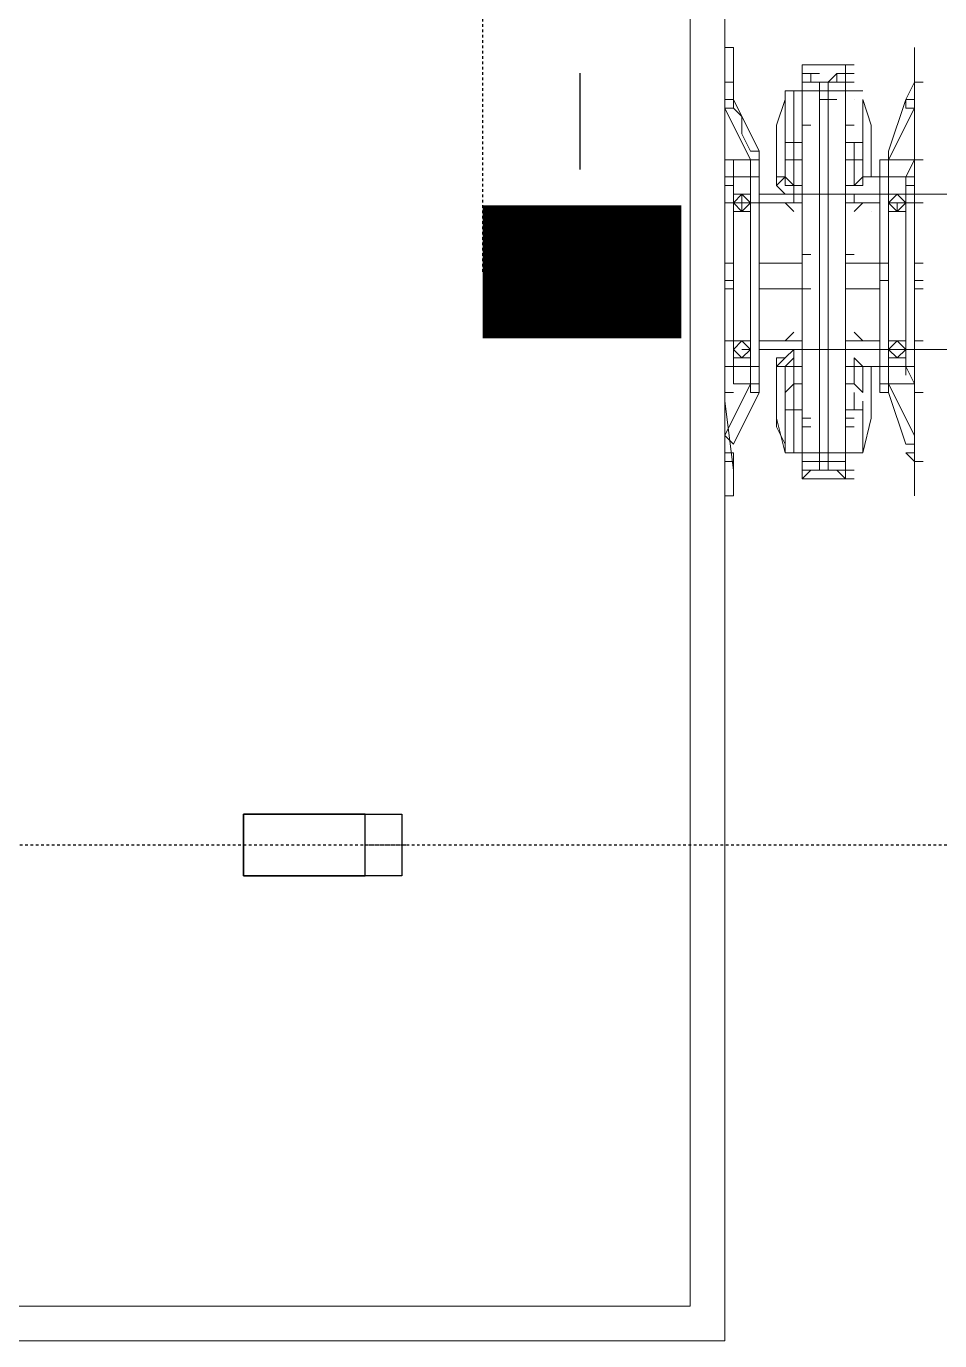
# Model space of a CAD drawing. Header units: feet. Extents: x -12372 to 90117, y -14865 to 4121.
# Drawn here: x 4996.86 to 5031.17, y 3657.78 to 3707.16 of the extents above; entities that cross this region are included whole.
import ezdxf

# ---------------------------------------------------------------- set-up
doc = ezdxf.new("R2010")
doc.units = ezdxf.units.FT
doc.header["$MEASUREMENT"] = 0
doc.linetypes.add('HIDDEN', pattern=[0.375, 0.25, -0.125])
for name, color, linetype in [('E-HARN-COMP', 8, 'Continuous'), ('E-TRNK-CABL-NEG', 6, 'HIDDEN'), ('E-TRUNK-CABLE-POS', 6, 'HIDDEN'), ('Polarity-Text', 7, 'Continuous')]:
    doc.layers.add(name, color=color, linetype=linetype)

# ---------------------------------------------------------------- blocks, each defined once
blk = doc.blocks.new('A$C47dfd34d')
at = {"lineweight": 5}
for points in [[(3.86651, 0), (3.86651, 0.41332), (4.0715, 0.41332), (4.0715, 0)], [(3.87484, 0.00667), (3.87484, 0.40665), (4.06483, 0.40665), (4.06483, 0.00667)], [(4.0765, 0.22499), (4.07817, 0.22499), (4.07817, 0.22832), (4.0765, 0.22832), (4.0765, 0.22666), (4.0765, 0.22832), (4.0715, 0.23832), (4.07317, 0.23832), (4.07317, 0.23999), (4.07317, 0.23832), (4.07483, 0.23666), (4.07483, 0.23332), (4.0765, 0.22999), (4.07817, 0.22999), (4.07817, 0.22832), (4.0765, 0.22832), (4.07317, 0.22832), (4.07317, 0.22499), (4.0765, 0.22499), (4.0765, 0.22666), (4.0765, 0.22832), (4.07817, 0.22832), (4.07817, 0.22999), (4.07317, 0.23999), (4.0715, 0.23999), (4.07317, 0.23999), (4.07317, 0.24332), (4.07317, 0.23999), (4.07317, 0.23832), (4.0715, 0.23832), (4.0765, 0.22832), (4.0765, 0.22666), (4.0765, 0.22499), (4.07317, 0.22499), (4.07317, 0.22332), (4.0715, 0.22332), (4.0715, 0.22499), (4.0715, 0.22332), (4.0715, 0.18833), (4.07317, 0.18833), (4.0715, 0.18833), (4.0715, 0.22332), (4.07317, 0.22332), (4.07317, 0.22499), (4.0765, 0.22499), (4.0765, 0.22666), (4.0765, 0.22832), (4.07817, 0.22832), (4.07817, 0.22999), (4.07817, 0.22499)], [(4.08983, 0.24166), (4.08983, 0.22166), (4.0865, 0.22166), (4.0865, 0.24166)], [(4.08983, 0.24166), (4.08983, 0.22166), (4.0865, 0.22166), (4.0865, 0.24166)], [(4.0915, 0.22166), (4.0915, 0.24166), (4.09483, 0.24166), (4.09483, 0.22166)], [(4.07317, 0.22832), (4.07317, 0.22499), (4.0715, 0.22499), (4.0715, 0.22666), (4.0715, 0.22499), (4.07317, 0.22499), (4.07317, 0.22832), (4.0765, 0.22832), (4.0715, 0.23832), (4.07317, 0.23832), (4.07317, 0.23999), (4.07817, 0.22999), (4.07817, 0.22832), (4.0765, 0.22832), (4.07317, 0.22832), (4.0715, 0.22832), (4.0715, 0.22999), (4.0715, 0.22832), (4.07317, 0.22832), (4.0715, 0.22832), (4.0715, 0.22999), (4.0715, 0.22832)], [(4.0815, 0.23499), (4.0815, 0.22499)], [(4.08817, 0.23499), (4.0865, 0.23499)], [(4.0965, 0.23499), (4.09483, 0.23499)], [(4.09817, 0.22499), (4.09983, 0.22499), (4.09983, 0.23499), (4.09983, 0.22499), (4.09817, 0.22499), (4.09817, 0.22666)], [(4.0965, 0.22832), (4.0965, 0.22332), (4.09483, 0.22332), (4.0965, 0.22332), (4.0965, 0.22832), (4.0965, 0.23166), (4.0965, 0.22832), (4.09817, 0.22832), (4.09817, 0.22999), (4.09817, 0.23166), (4.09817, 0.22999), (4.09817, 0.22832), (4.0965, 0.22832), (4.09483, 0.22832)], [(4.0765, 0.22499), (4.07817, 0.22499), (4.07817, 0.22832), (4.07817, 0.22999), (4.07817, 0.22832), (4.0765, 0.22832), (4.0765, 0.22666), (4.0765, 0.22832), (4.07817, 0.22832), (4.07817, 0.22499)], [(4.10317, 0.22999), (4.10317, 0.22832), (4.1015, 0.22832), (4.10317, 0.22832), (4.10317, 0.22666), (4.10317, 0.22832), (4.1015, 0.22832), (4.10317, 0.22832)], [(4.10983, 0.22832), (4.10817, 0.22832), (4.10817, 0.22999), (4.10817, 0.22832)], [(4.1065, 0.22166), (4.1065, 0.22332), (4.1065, 0.22499), (4.10817, 0.22499), (4.10817, 0.22666), (4.10817, 0.22499), (4.1065, 0.22499), (4.1065, 0.22332), (4.1065, 0.22166), (4.10483, 0.22166), (4.10317, 0.22166), (4.10317, 0.21999), (4.10317, 0.21832), (4.10317, 0.19333), (4.10483, 0.19333), (4.1065, 0.19333), (4.1065, 0.21832), (4.10483, 0.21832), (4.10317, 0.21832), (4.10317, 0.19333), (4.10317, 0.19166), (4.10317, 0.19333), (4.10317, 0.19166), (4.10317, 0.18999), (4.10483, 0.18999), (4.1065, 0.19166), (4.1065, 0.18999), (4.10483, 0.18999), (4.10317, 0.18999), (4.10317, 0.19166), (4.10317, 0.19333), (4.10483, 0.19333), (4.10317, 0.19333), (4.10483, 0.19333), (4.1065, 0.19333), (4.1065, 0.19166), (4.10483, 0.19166), (4.1065, 0.19166), (4.10483, 0.19166), (4.1065, 0.19166), (4.10483, 0.19166), (4.1065, 0.19166), (4.10483, 0.19166), (4.1065, 0.19166), (4.10483, 0.19166), (4.1065, 0.19166), (4.10483, 0.19166), (4.1065, 0.19166), (4.10483, 0.19166), (4.1065, 0.19166), (4.10483, 0.19166), (4.1065, 0.19166), (4.10483, 0.19166), (4.1065, 0.19166), (4.10483, 0.18999), (4.1065, 0.18999), (4.1065, 0.19166), (4.1065, 0.19333), (4.1065, 0.19166), (4.1065, 0.19333), (4.10483, 0.19333), (4.1065, 0.19333), (4.1065, 0.21832), (4.1065, 0.21999)], [(4.0765, 0.22499), (4.07817, 0.22499), (4.07817, 0.18833), (4.0765, 0.18833), (4.0765, 0.18999), (4.07483, 0.18999), (4.07317, 0.18999), (4.07317, 0.19166), (4.07317, 0.18999), (4.07483, 0.18999), (4.07317, 0.19166), (4.07317, 0.19333), (4.0715, 0.19333), (4.07317, 0.19333), (4.07317, 0.21832), (4.07317, 0.21999), (4.0715, 0.21999), (4.07317, 0.21999), (4.07317, 0.21832), (4.07483, 0.21832), (4.07317, 0.21832), (4.07483, 0.21832), (4.0765, 0.21832), (4.07483, 0.21832), (4.0765, 0.21832), (4.0765, 0.21999), (4.0765, 0.22166)], [(4.08483, 0.22332), (4.08317, 0.22332), (4.08317, 0.22499)], [(4.09817, 0.22499), (4.0965, 0.22332), (4.0965, 0.22499), (4.0965, 0.22332), (4.09817, 0.22499), (4.0965, 0.22332)], [(4.10317, 0.22166), (4.10317, 0.22499)], [(4.07483, 0.22166), (4.07317, 0.21999), (4.07483, 0.21832), (4.0765, 0.21999)], [(4.07317, 0.21999), (4.07483, 0.22166), (4.0765, 0.22166), (4.0765, 0.21999), (4.07483, 0.21832), (4.07483, 0.21999), (4.07483, 0.21832), (4.0765, 0.21999), (4.0765, 0.22166), (4.07483, 0.22166), (4.07483, 0.21999)], [(4.07483, 0.22166), (4.07317, 0.21999), (4.07483, 0.21832), (4.0765, 0.21999)], [(4.07483, 0.22166), (4.07317, 0.21999), (4.07483, 0.21832), (4.0765, 0.21999)], [(4.07483, 0.22166), (4.07317, 0.21999), (4.07483, 0.21832), (4.0765, 0.21999)], [(4.0865, 0.22166), (4.08483, 0.22166)], [(4.08483, 0.22166), (4.0865, 0.22166)], [(4.08983, 0.19166), (4.08983, 0.22166), (4.0915, 0.22166), (4.0915, 0.19166)], [(4.09817, 0.22166), (4.0965, 0.22166)], [(4.10483, 0.22166), (4.10317, 0.21999), (4.10483, 0.21832), (4.1065, 0.21999)], [(4.10483, 0.22166), (4.10317, 0.21999), (4.10483, 0.21832), (4.1065, 0.21999)], [(4.1065, 0.21999), (4.10483, 0.21999)], [(4.1065, 0.21999), (4.10483, 0.21999)], [(4.10983, 0.21999), (4.10817, 0.21999)], [(4.09483, 0.21166), (4.09483, 0.20999)], [(4.0865, 0.20999), (4.08817, 0.20999), (4.0865, 0.20999), (4.08817, 0.20999), (4.0865, 0.20999), (4.0865, 0.20832), (4.07817, 0.20832), (4.07817, 0.20499), (4.07817, 0.20832), (4.0865, 0.20832)], [(4.08817, 0.20999), (4.0865, 0.20999)], [(4.08817, 0.20999), (4.0865, 0.20999)], [(4.09483, 0.20999), (4.09483, 0.20832), (4.09483, 0.20999), (4.0965, 0.20999)], [(4.0965, 0.20999), (4.09483, 0.20999)], [(4.07317, 0.20832), (4.0715, 0.20832)], [(4.07317, 0.20832), (4.0715, 0.20832)], [(4.10983, 0.20832), (4.10817, 0.20832)], [(4.10983, 0.20832), (4.10817, 0.20832)], [(4.07317, 0.20499), (4.0715, 0.20499)], [(4.07317, 0.20499), (4.0715, 0.20499)], [(4.07317, 0.20333), (4.0715, 0.20333)], [(4.07317, 0.20333), (4.0715, 0.20333)], [(4.0865, 0.19999), (4.0865, 0.20333)], [(4.10983, 0.20499), (4.10817, 0.20499)], [(4.10983, 0.20333), (4.10817, 0.20333)], [(4.08817, 0.17666), (4.0865, 0.17666), (4.0865, 0.20166), (4.0865, 0.17666), (4.08817, 0.17666), (4.0865, 0.17666)], [(4.0765, 0.18999), (4.0765, 0.18833), (4.07817, 0.18833), (4.07817, 0.18499), (4.07817, 0.18333), (4.07817, 0.18499), (4.0765, 0.18499), (4.07483, 0.18166), (4.0715, 0.17499), (4.07317, 0.17333), (4.07817, 0.18333), (4.0765, 0.18333), (4.0765, 0.18499), (4.0765, 0.18833), (4.07317, 0.18833), (4.07317, 0.18666), (4.07317, 0.18833), (4.07317, 0.18999), (4.07317, 0.19166), (4.07317, 0.19333), (4.07483, 0.19333), (4.0765, 0.19333), (4.0765, 0.19166)], [(4.07483, 0.19333), (4.07317, 0.19166), (4.07483, 0.18999), (4.0765, 0.19166)], [(4.07483, 0.19333), (4.07317, 0.19166), (4.07483, 0.18999), (4.0765, 0.19166)], [(4.07483, 0.19333), (4.07317, 0.19166), (4.07483, 0.18999), (4.0765, 0.19166)], [(4.07483, 0.19333), (4.07317, 0.19166), (4.07483, 0.18999), (4.0765, 0.19166)], [(4.0765, 0.18999), (4.0765, 0.19333), (4.07483, 0.19333), (4.0765, 0.19333), (4.0765, 0.19166), (4.0765, 0.18999), (4.07483, 0.18999)], [(4.07817, 0.19333), (4.0865, 0.19333)], [(4.0865, 0.19333), (4.07817, 0.19333)], [(4.08483, 0.19499), (4.08317, 0.19333)], [(4.1015, 0.19333), (4.09483, 0.19333)], [(4.10483, 0.19333), (4.10317, 0.19166), (4.10483, 0.18999), (4.1065, 0.19166)], [(4.10483, 0.19333), (4.10317, 0.19166), (4.10483, 0.18999), (4.1065, 0.19166)], [(4.10983, 0.19333), (4.10817, 0.19333)], [(4.0865, 0.19166), (4.08483, 0.19166)], [(4.08317, 0.18666), (4.08317, 0.18833), (4.08483, 0.18833), (4.08483, 0.18499), (4.0865, 0.18499), (4.08483, 0.18499), (4.08317, 0.18333)], [(4.08483, 0.18833), (4.0865, 0.18833), (4.08483, 0.18833), (4.08317, 0.18833), (4.08317, 0.18666), (4.08317, 0.18833)], [(4.0965, 0.18999), (4.09817, 0.18833), (4.0965, 0.18999), (4.09817, 0.18833), (4.0965, 0.18999), (4.09817, 0.18833), (4.0965, 0.18999), (4.0965, 0.18833), (4.09483, 0.18833), (4.0965, 0.18833)], [(4.0965, 0.18499), (4.09483, 0.18499), (4.0965, 0.18499), (4.09817, 0.18333), (4.09817, 0.18833), (4.0965, 0.18833)], [(4.09817, 0.18333), (4.09817, 0.18833), (4.0965, 0.18833), (4.0965, 0.18499)], [(4.09817, 0.17166), (4.09983, 0.17833), (4.09983, 0.18833), (4.09817, 0.18833), (4.09817, 0.18666), (4.09817, 0.18833), (4.09983, 0.18833), (4.09983, 0.17833)], [(4.10483, 0.18999), (4.10317, 0.18999)], [(4.10817, 0.18666), (4.10817, 0.18833), (4.1065, 0.18833), (4.10817, 0.18499), (4.10317, 0.18499), (4.10817, 0.17499), (4.10817, 0.17333), (4.1065, 0.17333), (4.10317, 0.18333), (4.10317, 0.18499), (4.10317, 0.18833), (4.10817, 0.18833), (4.10817, 0.18666), (4.10817, 0.18833)], [(4.0715, 0.18499), (4.0715, 0.18333), (4.07317, 0.18333), (4.0715, 0.18333)], [(4.0715, 0.17499), (4.07317, 0.17333), (4.07817, 0.18333), (4.0765, 0.18333), (4.0765, 0.18499), (4.07817, 0.18499), (4.07817, 0.18333), (4.07317, 0.17333)], [(4.0715, 0.18333), (4.07317, 0.18333), (4.0715, 0.18333), (4.0715, 0.18499)], [(4.0765, 0.18499), (4.0715, 0.17499)], [(4.08483, 0.17999), (4.0865, 0.17999), (4.08483, 0.17999), (4.08483, 0.18333)], [(4.0965, 0.17999), (4.0965, 0.18333), (4.0965, 0.17999), (4.09483, 0.17999)], [(4.10817, 0.18333), (4.10817, 0.18499), (4.10817, 0.18333), (4.10983, 0.18333)], [(4.09817, 0.17999), (4.09817, 0.18166), (4.09817, 0.17999), (4.09483, 0.17999), (4.09483, 0.17166), (4.09817, 0.17166)], [(4.08317, 0.17166), (4.0815, 0.17833)], [(4.08317, 0.17166), (4.08317, 0.17999), (4.08483, 0.17999), (4.08483, 0.17166)], [(4.08317, 0.17166), (4.08317, 0.17999), (4.08483, 0.17999), (4.08483, 0.17166)], [(4.09817, 0.17166), (4.09483, 0.17166), (4.09483, 0.17999), (4.09817, 0.17999)], [(4.0715, 0.17333), (4.0715, 0.17166), (4.07317, 0.17166), (4.0715, 0.17166)], [(4.10817, 0.17333), (4.10817, 0.17166), (4.1065, 0.17166), (4.10817, 0.16999), (4.10817, 0.16333), (4.10817, 0.16999), (4.1065, 0.17166), (4.10817, 0.17166)], [(4.07317, 0.17166), (4.07317, 0.16999), (4.07317, 0.17166), (4.07317, 0.16999), (4.07317, 0.16333), (4.0715, 0.16333), (4.07317, 0.16333), (4.07317, 0.16999), (4.07317, 0.16333), (4.0715, 0.16333), (4.07317, 0.16333), (4.07317, 0.16999), (4.0715, 0.16999), (4.07317, 0.16999)], [(4.08983, 0.16999), (4.08817, 0.16999)], [(4.0915, 0.16999), (4.08983, 0.16999)], [(4.09483, 0.16833), (4.09317, 0.16833), (4.09483, 0.16833), (4.09483, 0.16999)], [(4.10983, 0.16999), (4.10817, 0.16999)], [(4.08817, 0.16666), (4.0865, 0.16666), (4.09317, 0.16666), (4.09483, 0.16666), (4.09317, 0.16666), (4.0865, 0.16666)]]:
    blk.add_lwpolyline(points, close=True, dxfattribs=at)
for points in [[(4.0765, 0.21999), (4.0765, 0.21832), (4.0765, 0.21999), (4.07483, 0.21832), (4.07483, 0.21999), (4.07483, 0.21832), (4.0765, 0.21999), (4.0765, 0.22166), (4.07483, 0.22166), (4.0765, 0.22166), (4.0765, 0.21999), (4.07483, 0.21999), (4.0765, 0.21999), (4.07483, 0.21999), (4.0765, 0.21999), (4.07483, 0.21999), (4.0765, 0.21999), (4.07483, 0.21999), (4.0765, 0.21999), (4.07483, 0.21999), (4.0765, 0.21999), (4.07483, 0.21999), (4.0765, 0.21999), (4.07483, 0.21999), (4.0765, 0.21999), (4.07483, 0.21999), (4.0765, 0.21999), (4.07483, 0.21999), (4.0765, 0.21999), (4.07483, 0.21999), (4.0765, 0.21999), (4.0765, 0.22166), (4.07483, 0.22166), (4.07317, 0.22166), (4.07317, 0.21999), (4.07317, 0.22166), (4.07483, 0.22166), (4.0765, 0.22166), (4.0765, 0.21999), (4.07483, 0.21999), (4.07317, 0.21999), (4.07317, 0.22166), (4.07483, 0.22166), (4.07317, 0.22166), (4.07317, 0.21999), (4.07483, 0.21999), (4.07483, 0.21832), (4.0765, 0.21999), (4.0765, 0.22166), (4.0765, 0.22499), (4.07817, 0.22499), (4.07817, 0.18833), (4.0765, 0.18833), (4.07817, 0.18833), (4.07817, 0.18333), (4.0765, 0.18333), (4.0765, 0.18499), (4.07317, 0.18499), (4.07317, 0.18666), (4.07317, 0.18833), (4.0715, 0.18833), (4.0715, 0.18666), (4.0715, 0.18833), (4.07317, 0.18833), (4.0715, 0.18833), (4.0715, 0.22332), (4.0715, 0.22499), (4.0715, 0.22332), (4.07317, 0.22332), (4.07317, 0.22166), (4.07317, 0.22332), (4.07317, 0.22499), (4.0715, 0.22499), (4.0715, 0.22666), (4.0715, 0.22499), (4.07317, 0.22499), (4.07317, 0.22832), (4.0765, 0.22832), (4.07817, 0.22832), (4.07817, 0.22999), (4.07317, 0.23999), (4.07317, 0.24332), (4.07317, 0.24999), (4.0715, 0.24999), (4.07317, 0.24999), (4.07317, 0.24332), (4.07317, 0.24999), (4.0715, 0.24999), (4.07317, 0.24999), (4.07317, 0.24332), (4.07317, 0.23999), (4.0715, 0.23999), (4.07317, 0.23999), (4.07317, 0.23832), (4.0715, 0.23832), (4.0765, 0.22832), (4.0765, 0.22666), (4.0765, 0.22499), (4.07317, 0.22499), (4.07317, 0.22332), (4.07317, 0.22166), (4.07317, 0.22332), (4.0715, 0.22332)], [(4.10817, 0.24999), (4.10817, 0.24332), (4.10983, 0.24332), (4.10817, 0.24332), (4.1065, 0.23999), (4.10317, 0.22999), (4.10317, 0.22832), (4.10317, 0.22666), (4.10317, 0.22499), (4.1065, 0.22499), (4.10817, 0.22832), (4.10317, 0.22832), (4.10317, 0.22999), (4.1065, 0.23999), (4.1065, 0.23832), (4.10817, 0.23832), (4.10317, 0.22832), (4.10317, 0.22499), (4.1065, 0.22499), (4.10817, 0.22832), (4.10317, 0.22832), (4.10817, 0.23832), (4.1065, 0.23832), (4.1065, 0.23999), (4.10817, 0.23999), (4.1065, 0.23999), (4.10817, 0.24332), (4.10817, 0.24999), (4.10817, 0.16333)], [(4.07817, 0.21999), (4.0865, 0.21999), (4.07817, 0.21999), (4.0865, 0.21999), (4.08483, 0.21999), (4.08483, 0.22166), (4.0865, 0.22166), (4.0865, 0.19166), (4.08983, 0.19166), (4.08983, 0.22166), (4.08983, 0.23999), (4.08983, 0.24332), (4.08817, 0.24332), (4.08817, 0.24499), (4.0865, 0.24499), (4.0865, 0.24666), (4.08817, 0.24666), (4.09483, 0.24666), (4.09483, 0.24499), (4.09483, 0.24666), (4.09483, 0.24499), (4.09317, 0.24499), (4.09317, 0.24332), (4.0915, 0.24332), (4.09317, 0.24332)], [(4.08483, 0.22499), (4.08483, 0.22332), (4.0865, 0.22332), (4.08483, 0.22332), (4.08483, 0.22166), (4.08317, 0.22166), (4.0815, 0.22332), (4.0815, 0.22499), (4.0815, 0.22666), (4.0815, 0.22832), (4.0815, 0.23499), (4.08317, 0.23999), (4.08317, 0.23832), (4.08317, 0.23666), (4.08317, 0.23166), (4.08317, 0.23999), (4.0815, 0.23499), (4.0815, 0.22499), (4.0815, 0.22666), (4.0815, 0.22499), (4.0815, 0.23499), (4.08317, 0.23999), (4.08317, 0.23166), (4.08317, 0.22999), (4.08317, 0.22832), (4.08483, 0.22832), (4.08483, 0.23166), (4.0865, 0.23166), (4.08483, 0.23166), (4.08317, 0.23166), (4.08317, 0.23999), (4.08317, 0.24166), (4.08483, 0.24166), (4.08483, 0.22832), (4.0865, 0.22832), (4.08483, 0.22832), (4.08483, 0.22332), (4.08317, 0.22332), (4.08317, 0.22999), (4.08317, 0.22832), (4.08483, 0.22832), (4.08483, 0.23166), (4.08483, 0.24166), (4.0865, 0.24166), (4.0865, 0.24332), (4.08817, 0.24332), (4.0865, 0.24332), (4.0865, 0.24499), (4.0865, 0.24666), (4.08817, 0.24666), (4.0865, 0.24666), (4.08817, 0.24666), (4.0865, 0.24666), (4.0865, 0.24499), (4.0865, 0.24666), (4.0865, 0.24499), (4.0865, 0.24332), (4.0865, 0.23499), (4.0865, 0.21166), (4.0865, 0.20832), (4.0865, 0.20999), (4.0865, 0.20832), (4.0865, 0.20999), (4.0865, 0.20832), (4.0865, 0.20999), (4.08817, 0.20999), (4.0865, 0.20999), (4.08817, 0.20999), (4.0865, 0.20999), (4.0865, 0.21166), (4.0865, 0.20999), (4.08817, 0.20999), (4.0865, 0.20999), (4.0865, 0.21166), (4.0865, 0.20999), (4.0865, 0.21166), (4.0865, 0.20999), (4.0865, 0.20832), (4.0865, 0.21166), (4.0865, 0.23499), (4.0865, 0.24332), (4.0865, 0.23499)], [(4.08317, 0.24166), (4.08483, 0.24166), (4.08317, 0.24166), (4.08483, 0.24166), (4.0865, 0.24166), (4.08983, 0.24166), (4.0915, 0.24166), (4.0915, 0.24332), (4.09317, 0.24499), (4.09483, 0.24499), (4.09483, 0.24666), (4.08817, 0.24666), (4.0865, 0.24666), (4.0865, 0.24499), (4.0865, 0.23499), (4.08817, 0.23499), (4.0865, 0.23499), (4.08817, 0.23499), (4.0865, 0.23499), (4.08817, 0.23499)], [(4.08483, 0.19166), (4.0865, 0.19166), (4.08483, 0.19166), (4.0865, 0.19166), (4.08483, 0.19166), (4.0865, 0.19166), (4.0865, 0.22166), (4.08983, 0.22166), (4.08983, 0.19166), (4.0865, 0.19166), (4.08483, 0.19166), (4.0865, 0.19166), (4.08483, 0.19166), (4.0865, 0.19166), (4.0865, 0.22166), (4.08983, 0.22166), (4.08983, 0.23999), (4.0915, 0.23999), (4.09317, 0.23999), (4.0915, 0.23999), (4.08983, 0.23999), (4.0915, 0.23999), (4.09317, 0.23999), (4.0915, 0.23999), (4.08983, 0.23999), (4.08983, 0.24332), (4.08817, 0.24332), (4.08817, 0.24499), (4.0865, 0.24499), (4.0865, 0.24666), (4.08817, 0.24666), (4.09483, 0.24666), (4.09483, 0.24499), (4.0965, 0.24499), (4.09483, 0.24499), (4.09483, 0.24666), (4.0965, 0.24666)], [(4.0915, 0.24332), (4.08983, 0.24332), (4.0915, 0.24332), (4.08983, 0.24332), (4.08817, 0.24332), (4.08983, 0.24332), (4.0915, 0.24332), (4.08983, 0.24332), (4.08817, 0.24332), (4.08983, 0.24332), (4.08817, 0.24332), (4.08817, 0.24499), (4.0865, 0.24499), (4.0865, 0.24666), (4.0865, 0.24499), (4.08817, 0.24499), (4.08817, 0.24332), (4.08983, 0.24332), (4.08983, 0.24166), (4.0865, 0.24166), (4.0865, 0.22166), (4.08483, 0.22166), (4.0865, 0.22166), (4.08483, 0.22166), (4.0865, 0.22166)], [(4.08983, 0.24499), (4.08817, 0.24499), (4.0865, 0.24499), (4.08817, 0.24499), (4.08817, 0.24332), (4.08817, 0.24499), (4.0865, 0.24499), (4.0865, 0.24666), (4.09317, 0.24666)], [(4.0865, 0.24666), (4.0865, 0.24499), (4.0865, 0.24666)], [(4.0865, 0.24666), (4.0865, 0.24499), (4.08817, 0.24499), (4.08983, 0.24499), (4.08817, 0.24499), (4.0865, 0.24499), (4.08817, 0.24499), (4.08817, 0.24332), (4.08983, 0.24332), (4.0915, 0.24332), (4.08983, 0.24332), (4.08817, 0.24332), (4.08983, 0.24332), (4.08817, 0.24332), (4.08983, 0.24332), (4.0915, 0.24332), (4.0915, 0.24166), (4.0915, 0.24332), (4.09317, 0.24499), (4.09483, 0.24499), (4.09483, 0.24666), (4.09483, 0.24499), (4.09483, 0.24332), (4.09483, 0.23499), (4.09483, 0.21166), (4.09483, 0.20832), (4.1015, 0.20832), (4.10317, 0.20832), (4.1015, 0.20832), (4.1015, 0.20499)], [(4.0915, 0.24166), (4.08983, 0.24166), (4.08983, 0.24332), (4.08817, 0.24332), (4.08817, 0.24499), (4.0865, 0.24499), (4.08817, 0.24499), (4.08817, 0.24332), (4.08983, 0.24332), (4.08983, 0.24166), (4.0915, 0.24166), (4.08983, 0.24166), (4.08983, 0.22166), (4.08983, 0.19166), (4.0865, 0.19166), (4.0865, 0.22166)], [(4.0865, 0.24499), (4.0865, 0.24499)], [(4.0865, 0.24499), (4.0865, 0.24499)], [(4.10317, 0.20499), (4.1015, 0.20499), (4.1015, 0.20832), (4.09483, 0.20832), (4.09483, 0.20999), (4.0965, 0.20999), (4.09483, 0.20999), (4.0965, 0.20999), (4.09483, 0.20999), (4.09483, 0.20832), (4.09483, 0.21166), (4.09483, 0.23499), (4.09483, 0.24332), (4.09317, 0.24332), (4.09483, 0.24332), (4.09317, 0.24332), (4.09317, 0.24499), (4.09483, 0.24499), (4.09483, 0.24332), (4.09483, 0.23499), (4.09483, 0.21166), (4.09483, 0.20999), (4.09483, 0.21166), (4.09483, 0.23499), (4.0965, 0.23499), (4.09483, 0.23499), (4.09483, 0.24332), (4.09317, 0.24332), (4.09483, 0.24332), (4.09317, 0.24332), (4.0915, 0.24332), (4.09317, 0.24332), (4.0915, 0.24332), (4.09317, 0.24332), (4.0915, 0.24332), (4.08983, 0.24332), (4.0915, 0.24332), (4.08983, 0.24332), (4.0915, 0.24332), (4.09317, 0.24332), (4.0915, 0.24332), (4.09317, 0.24332), (4.0915, 0.24332), (4.09317, 0.24332), (4.0915, 0.24332), (4.09317, 0.24332), (4.0915, 0.24332), (4.09317, 0.24332), (4.0915, 0.24332), (4.08983, 0.24332), (4.0915, 0.24332), (4.08983, 0.24332), (4.0915, 0.24332), (4.08983, 0.24332), (4.08817, 0.24332), (4.08983, 0.24332), (4.08817, 0.24332), (4.08983, 0.24332), (4.08983, 0.19166), (4.0865, 0.19166), (4.0865, 0.17166), (4.08983, 0.17166), (4.0915, 0.17166), (4.0915, 0.19166), (4.08983, 0.19166), (4.08983, 0.17166), (4.08983, 0.19166), (4.08983, 0.17166), (4.0865, 0.17166), (4.0865, 0.19166), (4.0865, 0.17166), (4.08983, 0.17166), (4.08983, 0.19166), (4.0915, 0.19166), (4.08983, 0.19166)], [(4.0865, 0.24499), (4.0865, 0.24499)], [(4.0865, 0.24499), (4.0865, 0.24499)], [(4.0865, 0.24499), (4.0865, 0.24499)], [(4.0865, 0.24332), (4.0865, 0.24499)], [(4.0865, 0.24499), (4.0865, 0.24499)], [(4.09483, 0.24499), (4.09483, 0.24499)], [(4.09483, 0.24499), (4.09483, 0.24499)], [(4.09483, 0.24499), (4.09483, 0.24499)], [(4.09483, 0.24499), (4.09483, 0.24499)], [(4.0715, 0.24332), (4.07317, 0.24332), (4.0715, 0.24332)], [(4.0715, 0.24332), (4.07317, 0.24332), (4.0715, 0.24332)], [(4.08317, 0.23999), (4.0815, 0.23499), (4.0815, 0.22499), (4.08317, 0.22499), (4.08317, 0.22999), (4.08317, 0.22332), (4.08483, 0.22332), (4.08483, 0.22832), (4.08483, 0.23166), (4.0865, 0.23166), (4.08317, 0.23166), (4.08317, 0.22999), (4.08317, 0.22332), (4.08483, 0.22332), (4.08483, 0.22832), (4.0865, 0.22832), (4.08483, 0.22832), (4.08317, 0.22832), (4.08317, 0.22999), (4.08317, 0.23166), (4.08483, 0.23166), (4.08483, 0.24166), (4.0865, 0.24166), (4.0865, 0.24332), (4.08817, 0.24332), (4.0865, 0.24332), (4.0865, 0.23499), (4.0865, 0.21166), (4.0865, 0.20832), (4.07817, 0.20832), (4.07817, 0.20499), (4.07817, 0.20832), (4.0865, 0.20832), (4.0865, 0.21166), (4.0865, 0.23499), (4.0865, 0.21166), (4.0865, 0.23499), (4.0865, 0.24332), (4.0865, 0.23499), (4.0865, 0.24332), (4.0865, 0.24166), (4.08483, 0.24166), (4.08483, 0.23166), (4.08317, 0.23166), (4.08317, 0.22999), (4.08317, 0.22832), (4.08483, 0.22832), (4.08483, 0.22332), (4.0865, 0.22332), (4.08483, 0.22332), (4.08317, 0.22499), (4.08483, 0.22332), (4.08317, 0.22499), (4.0815, 0.22499), (4.08317, 0.22499), (4.08483, 0.22332), (4.08317, 0.22499), (4.08483, 0.22332), (4.08483, 0.22499), (4.08483, 0.22332), (4.08317, 0.22499), (4.08483, 0.22332), (4.08317, 0.22499), (4.0815, 0.22332), (4.08317, 0.22166), (4.0865, 0.22166), (4.08483, 0.22166), (4.08483, 0.21999), (4.0865, 0.21999), (4.07817, 0.21999), (4.08317, 0.21999), (4.08483, 0.21832), (4.08317, 0.21999), (4.07817, 0.21999), (4.0765, 0.21999), (4.07483, 0.21999), (4.0765, 0.21999), (4.07483, 0.21999), (4.0765, 0.21999), (4.07483, 0.21999), (4.0765, 0.21999), (4.07483, 0.21999), (4.0765, 0.21999), (4.07483, 0.21999), (4.07317, 0.21999), (4.0715, 0.21999), (4.07317, 0.21999), (4.07317, 0.21832), (4.07483, 0.21832), (4.0765, 0.21832), (4.0765, 0.19333), (4.07483, 0.19333), (4.07317, 0.19333), (4.07317, 0.19166), (4.07483, 0.18999), (4.07317, 0.18999), (4.07317, 0.19166), (4.07317, 0.19333), (4.07483, 0.19333), (4.0765, 0.19333), (4.0765, 0.19166), (4.0765, 0.18999), (4.07483, 0.18999), (4.0765, 0.18999), (4.0765, 0.19166), (4.0765, 0.18999), (4.0765, 0.19166), (4.0765, 0.19333), (4.0765, 0.21832), (4.0765, 0.19333), (4.0765, 0.19166), (4.0765, 0.18999), (4.07483, 0.18999), (4.0765, 0.18999), (4.07483, 0.18999), (4.07317, 0.19166), (4.07317, 0.19333), (4.07483, 0.19333), (4.07317, 0.19333), (4.07483, 0.19333), (4.0765, 0.19333), (4.07483, 0.19333), (4.07317, 0.19333), (4.07317, 0.19166), (4.07317, 0.19333), (4.07317, 0.21832), (4.07317, 0.19333), (4.0715, 0.19333), (4.07317, 0.19333), (4.07317, 0.21832), (4.07317, 0.21999), (4.07317, 0.22166), (4.07483, 0.22166), (4.07317, 0.22166), (4.07317, 0.21999), (4.07317, 0.22166), (4.07483, 0.22166), (4.0765, 0.22166), (4.0765, 0.21999), (4.0765, 0.21832), (4.0765, 0.19333), (4.0765, 0.19166), (4.07483, 0.19166), (4.0765, 0.19166), (4.07483, 0.19166), (4.0765, 0.19166), (4.07483, 0.19166), (4.0765, 0.19166), (4.07483, 0.19166), (4.0765, 0.19166), (4.07483, 0.19166), (4.0765, 0.19166), (4.07483, 0.19166), (4.0765, 0.19166), (4.07483, 0.19166), (4.0765, 0.19166), (4.07483, 0.19166), (4.0765, 0.19166), (4.07483, 0.19166), (4.0765, 0.19166), (4.07483, 0.19166), (4.0765, 0.19166), (4.07483, 0.19166), (4.0765, 0.19166), (4.07483, 0.19166), (4.0765, 0.19166), (4.07483, 0.19166), (4.0765, 0.19166), (4.07483, 0.19166), (4.0765, 0.19166), (4.07483, 0.19166), (4.0765, 0.19166), (4.07483, 0.19166), (4.0765, 0.19166), (4.0765, 0.19333), (4.0765, 0.19166), (4.0765, 0.18999), (4.0765, 0.18833), (4.07817, 0.18833), (4.07817, 0.18333), (4.07817, 0.18499), (4.0765, 0.18499), (4.07317, 0.18499), (4.07317, 0.18833), (4.0765, 0.18833), (4.0765, 0.18499), (4.07317, 0.18499), (4.07317, 0.18833), (4.0715, 0.18833), (4.0715, 0.18666), (4.0715, 0.18833), (4.0715, 0.18666), (4.0715, 0.18833), (4.07317, 0.18833), (4.0715, 0.18833), (4.0715, 0.22332)], [(4.0715, 0.24332), (4.07317, 0.24332), (4.0715, 0.24332)], [(4.0715, 0.24332), (4.07317, 0.24332), (4.0715, 0.24332)], [(4.08817, 0.16833), (4.08983, 0.16833), (4.08817, 0.16833), (4.08983, 0.16833), (4.08817, 0.16833), (4.08983, 0.16833), (4.08817, 0.16833), (4.0865, 0.16833), (4.0865, 0.16999), (4.0865, 0.16833), (4.0865, 0.16999), (4.0865, 0.16833), (4.08817, 0.16833), (4.08983, 0.16833), (4.08817, 0.16833), (4.0865, 0.16833), (4.0865, 0.16999), (4.0865, 0.16833), (4.0865, 0.16666), (4.08817, 0.16833), (4.08983, 0.16833), (4.08983, 0.17166), (4.0915, 0.17166), (4.0915, 0.16833), (4.08983, 0.16833), (4.08817, 0.16833), (4.08983, 0.16833), (4.08817, 0.16833), (4.0865, 0.16666), (4.08817, 0.16833), (4.08983, 0.16833), (4.08817, 0.16833), (4.08983, 0.16833), (4.08817, 0.16833), (4.0865, 0.16833), (4.0865, 0.16999), (4.0865, 0.16833), (4.0865, 0.16666), (4.08817, 0.16833), (4.08983, 0.16833), (4.08983, 0.17166), (4.08983, 0.16999), (4.0915, 0.16999), (4.09317, 0.16999), (4.0915, 0.16999), (4.08983, 0.16999), (4.0915, 0.16999), (4.08983, 0.16999), (4.08817, 0.16999), (4.08983, 0.16999), (4.0915, 0.16999), (4.08983, 0.16999), (4.0915, 0.16999), (4.09317, 0.16999), (4.0915, 0.16999), (4.09317, 0.16999), (4.0915, 0.16999), (4.08983, 0.16999), (4.08983, 0.17166), (4.0915, 0.17166), (4.0915, 0.19166), (4.08983, 0.19166), (4.08983, 0.22166), (4.0915, 0.22166), (4.08983, 0.22166), (4.08983, 0.23999), (4.08983, 0.24332), (4.08817, 0.24332), (4.0865, 0.24332), (4.08817, 0.24332), (4.08983, 0.24332), (4.08983, 0.23999), (4.08983, 0.22166), (4.0915, 0.22166), (4.08983, 0.22166)], [(4.0865, 0.24332), (4.0865, 0.22166)], [(4.0865, 0.24332), (4.08817, 0.24332)], [(4.0865, 0.24332), (4.08817, 0.24332)], [(4.08817, 0.24332), (4.08983, 0.24332)], [(4.08817, 0.24332), (4.08983, 0.24332)], [(4.09483, 0.21999), (4.1015, 0.21999), (4.09483, 0.21999), (4.0965, 0.21999), (4.0965, 0.22166), (4.09483, 0.22166), (4.0965, 0.22166), (4.09817, 0.22166), (4.0965, 0.22166), (4.09483, 0.22166), (4.09483, 0.19166), (4.0915, 0.19166), (4.08983, 0.19166), (4.08983, 0.22166), (4.0915, 0.22166), (4.0915, 0.24166), (4.09483, 0.24166), (4.09483, 0.22166), (4.0915, 0.22166), (4.0915, 0.19166), (4.08983, 0.19166), (4.08983, 0.17166), (4.08983, 0.16999), (4.0915, 0.16999), (4.09317, 0.16999), (4.0915, 0.16999), (4.08983, 0.16999), (4.0915, 0.16999), (4.09317, 0.16999), (4.0915, 0.16999), (4.08983, 0.16999), (4.08983, 0.17166), (4.0915, 0.17166), (4.09317, 0.17166), (4.0915, 0.17166), (4.09317, 0.17166), (4.0915, 0.17166)], [(4.09483, 0.24166), (4.09817, 0.24166), (4.09483, 0.24166), (4.09483, 0.24332), (4.0965, 0.24332), (4.09483, 0.24332), (4.0965, 0.24332), (4.09483, 0.24332), (4.0965, 0.24332), (4.09483, 0.24332), (4.09483, 0.24166), (4.09483, 0.23166), (4.09817, 0.23166), (4.09817, 0.23999), (4.09983, 0.23499), (4.09983, 0.22499)], [(4.1015, 0.22499), (4.09983, 0.22499), (4.09983, 0.23499), (4.09817, 0.23999), (4.09817, 0.23166), (4.09483, 0.23166), (4.09483, 0.24166), (4.0965, 0.24166)], [(4.10817, 0.24332), (4.10817, 0.24332)], [(4.07317, 0.23999), (4.07317, 0.23999)], [(4.07317, 0.23999), (4.07317, 0.23999)], [(4.07317, 0.23999), (4.07317, 0.23999)], [(4.0965, 0.23999), (4.0965, 0.23999)], [(4.0965, 0.23999), (4.0965, 0.23999)], [(4.10817, 0.23999), (4.10817, 0.23999)], [(4.10817, 0.23999), (4.10817, 0.23999)], [(4.0815, 0.22499), (4.0815, 0.23499), (4.0815, 0.22499), (4.0815, 0.22666)], [(4.08317, 0.23499), (4.08317, 0.23499)], [(4.08317, 0.23499), (4.08317, 0.23499)], [(4.08317, 0.23499), (4.08317, 0.23499)], [(4.0865, 0.23499), (4.0865, 0.20999), (4.0865, 0.23499)], [(4.09817, 0.23499), (4.09817, 0.23499)], [(4.09817, 0.23499), (4.09817, 0.23499)], [(4.09483, 0.23166), (4.0965, 0.23166)], [(4.09483, 0.23166), (4.0965, 0.23166)], [(4.09817, 0.22999), (4.09817, 0.22499)], [(4.09817, 0.22999), (4.09817, 0.22499)], [(4.1015, 0.18833), (4.1015, 0.22499), (4.10317, 0.22499), (4.1015, 0.22499), (4.1015, 0.22832), (4.1015, 0.22499), (4.10317, 0.22499), (4.1015, 0.22499), (4.1015, 0.18833), (4.10317, 0.18833), (4.10317, 0.18999), (4.10317, 0.19166), (4.10317, 0.18999), (4.10317, 0.18833), (4.1015, 0.18833), (4.1015, 0.18333), (4.10317, 0.18333), (4.1015, 0.18333), (4.1015, 0.18499), (4.10317, 0.18499), (4.10817, 0.17499), (4.10817, 0.17333), (4.1065, 0.17333), (4.10317, 0.18333), (4.10317, 0.18499), (4.10317, 0.18833), (4.1065, 0.18833), (4.10817, 0.18833), (4.10817, 0.22332), (4.1065, 0.22332), (4.10817, 0.22332), (4.10817, 0.22499), (4.10817, 0.22332), (4.10817, 0.18833), (4.1065, 0.18833), (4.1065, 0.18999), (4.1065, 0.18833), (4.1065, 0.18666), (4.1065, 0.18833), (4.10817, 0.18499), (4.10317, 0.18499), (4.1015, 0.18499), (4.1015, 0.18333), (4.1015, 0.18833), (4.10317, 0.18833), (4.1015, 0.18833), (4.09983, 0.18833), (4.09983, 0.17833), (4.09983, 0.18833)], [(4.07317, 0.18833), (4.07317, 0.18999), (4.07317, 0.18833), (4.0765, 0.18833), (4.0765, 0.18499), (4.0715, 0.17499), (4.07317, 0.17333), (4.07817, 0.18333), (4.0765, 0.18333), (4.0765, 0.18499), (4.07317, 0.18499), (4.07317, 0.18833), (4.0765, 0.18833), (4.0765, 0.18499), (4.07817, 0.18499), (4.07817, 0.18333), (4.07817, 0.18833), (4.0765, 0.18833), (4.07817, 0.18833), (4.07817, 0.22499), (4.0765, 0.22499), (4.0765, 0.22166), (4.0765, 0.22499), (4.07817, 0.22499), (4.07817, 0.18833), (4.0765, 0.18833), (4.0765, 0.18999), (4.07483, 0.18999)], [(4.0765, 0.22499), (4.0765, 0.22499)], [(4.0765, 0.22499), (4.0765, 0.22499)], [(4.0765, 0.22499), (4.0765, 0.22499)], [(4.07817, 0.22499), (4.07817, 0.22499)], [(4.07817, 0.22499), (4.07817, 0.22499)], [(4.07817, 0.22499), (4.07817, 0.22499)], [(4.0965, 0.22332), (4.09817, 0.22332), (4.09817, 0.22499)], [(4.0965, 0.22332), (4.09817, 0.22332), (4.09817, 0.22499)], [(4.0965, 0.22332), (4.09817, 0.22499)], [(4.0965, 0.22332), (4.09817, 0.22499)], [(4.1015, 0.22499), (4.1015, 0.22499)], [(4.1015, 0.22499), (4.1015, 0.22499)], [(4.10317, 0.22499), (4.10317, 0.22499)], [(4.07317, 0.22166), (4.07317, 0.22166)], [(4.07317, 0.22166), (4.07317, 0.22166)], [(4.07317, 0.22166), (4.07317, 0.22166)], [(4.07317, 0.22166), (4.07317, 0.22166)], [(4.07483, 0.22166), (4.07483, 0.22166)], [(4.07483, 0.22166), (4.07483, 0.22166)], [(4.07483, 0.22166), (4.07483, 0.22166)], [(4.07483, 0.22166), (4.0765, 0.22166)], [(4.07483, 0.22166), (4.07483, 0.22166)], [(4.0765, 0.22166), (4.07483, 0.22166)], [(4.07483, 0.22166), (4.07483, 0.22166)], [(4.0765, 0.22166), (4.0765, 0.22166)], [(4.0765, 0.22166), (4.0765, 0.22166)], [(4.0765, 0.22166), (4.0765, 0.22166)], [(4.0765, 0.22166), (4.0765, 0.22166)], [(4.07817, 0.22166), (4.0865, 0.22166)], [(4.0865, 0.22166), (4.07817, 0.22166)], [(4.0865, 0.17666), (4.0865, 0.20166), (4.0865, 0.20333), (4.08817, 0.20333), (4.0865, 0.20333), (4.08817, 0.20333), (4.0865, 0.20333), (4.08817, 0.20333), (4.0865, 0.20333), (4.08817, 0.20333), (4.0865, 0.20333), (4.08817, 0.20333), (4.0865, 0.20333), (4.08817, 0.20333), (4.0865, 0.20333), (4.0865, 0.20166), (4.0865, 0.20333), (4.07817, 0.20333), (4.0865, 0.20333), (4.07817, 0.20333), (4.0865, 0.20333), (4.08817, 0.20333), (4.0865, 0.20333), (4.08817, 0.20333), (4.0865, 0.20333), (4.08817, 0.20333), (4.0865, 0.20333), (4.08817, 0.20333), (4.0865, 0.20333), (4.08817, 0.20333), (4.0865, 0.20333), (4.08817, 0.20333), (4.0865, 0.20333), (4.0865, 0.20166), (4.0865, 0.19999), (4.0865, 0.20166), (4.0865, 0.19999), (4.0865, 0.17833), (4.08817, 0.17833), (4.0865, 0.17833), (4.0865, 0.19999), (4.0865, 0.17833), (4.0865, 0.17666), (4.0865, 0.17999), (4.0865, 0.19499), (4.0865, 0.19833), (4.0865, 0.19999), (4.0865, 0.20166), (4.0865, 0.19999), (4.0865, 0.20333), (4.0865, 0.16666), (4.08817, 0.16833), (4.08983, 0.16833), (4.08983, 0.22166), (4.0915, 0.22166), (4.0915, 0.19166), (4.09483, 0.19166), (4.0965, 0.19166), (4.09483, 0.19166), (4.0965, 0.19166), (4.09817, 0.19166), (4.1015, 0.19166)], [(4.12817, 0.19166), (4.09483, 0.19166), (4.09483, 0.17166), (4.0915, 0.17166), (4.0915, 0.19166), (4.09483, 0.19166), (4.09483, 0.22166), (4.12817, 0.22166)], [(4.09983, 0.22166), (4.09983, 0.22166)], [(4.10483, 0.22166), (4.10317, 0.22166), (4.10317, 0.21999)], [(4.10817, 0.21999), (4.1065, 0.21999), (4.1065, 0.22166), (4.10483, 0.22166), (4.10317, 0.22166), (4.10317, 0.21999)], [(4.10483, 0.21999), (4.1065, 0.21999), (4.1065, 0.22166), (4.10483, 0.22166), (4.10317, 0.22166), (4.10317, 0.21999)], [(4.10317, 0.22166), (4.10317, 0.22166)], [(4.10317, 0.22166), (4.10317, 0.22166)], [(4.10483, 0.22166), (4.1065, 0.22166), (4.1065, 0.21999)], [(4.10483, 0.22166), (4.10483, 0.22166)], [(4.10483, 0.22166), (4.10483, 0.22166)], [(4.1065, 0.22166), (4.1065, 0.22166)], [(4.1065, 0.22166), (4.1065, 0.22166)], [(4.07317, 0.21999), (4.07317, 0.21999)], [(4.07317, 0.21999), (4.07317, 0.21999)], [(4.07317, 0.21999), (4.07317, 0.21999)], [(4.07317, 0.21999), (4.07317, 0.21999)], [(4.0765, 0.21999), (4.0765, 0.21999)], [(4.0765, 0.21999), (4.0765, 0.21999)], [(4.0765, 0.21999), (4.0765, 0.21999)], [(4.0765, 0.21999), (4.0765, 0.21999)], [(4.1015, 0.21999), (4.09817, 0.21999), (4.0965, 0.21832)], [(4.10483, 0.21999), (4.10483, 0.21832), (4.10317, 0.21999)], [(4.10317, 0.21999), (4.10317, 0.21832)], [(4.10317, 0.21999), (4.10317, 0.21999)], [(4.10317, 0.21999), (4.10483, 0.21999)], [(4.10483, 0.21999), (4.10483, 0.21832), (4.10317, 0.21999)], [(4.10317, 0.21999), (4.10317, 0.21999)], [(4.10483, 0.21999), (4.1065, 0.21999)], [(4.10483, 0.21999), (4.1065, 0.21999)], [(4.10483, 0.21999), (4.1065, 0.21999)], [(4.10483, 0.21999), (4.1065, 0.21999)], [(4.10483, 0.21999), (4.1065, 0.21999)], [(4.10483, 0.21999), (4.1065, 0.21999)], [(4.10483, 0.21999), (4.1065, 0.21999)], [(4.10483, 0.21999), (4.1065, 0.21999)], [(4.10483, 0.21999), (4.1065, 0.21999)], [(4.10483, 0.21999), (4.1065, 0.21999)], [(4.10483, 0.21999), (4.1065, 0.21999)], [(4.10483, 0.21999), (4.1065, 0.21999)], [(4.10483, 0.21999), (4.1065, 0.21999)], [(4.10483, 0.21999), (4.1065, 0.21999)], [(4.10483, 0.21999), (4.1065, 0.21999)], [(4.1065, 0.21999), (4.1065, 0.21999)], [(4.1065, 0.21832), (4.1065, 0.21999)], [(4.1065, 0.21999), (4.1065, 0.21999)], [(4.07317, 0.21832), (4.07317, 0.21832)], [(4.07317, 0.21832), (4.07317, 0.21832)], [(4.07317, 0.21832), (4.07317, 0.21832)], [(4.07317, 0.21832), (4.07317, 0.21832)], [(4.07483, 0.21832), (4.07483, 0.21832)], [(4.07483, 0.21832), (4.07483, 0.21832)], [(4.07483, 0.21832), (4.07483, 0.21832)], [(4.07483, 0.21832), (4.07483, 0.21832)], [(4.0765, 0.21832), (4.0765, 0.21832)], [(4.0765, 0.21832), (4.0765, 0.21832)], [(4.0765, 0.21832), (4.0765, 0.21832)], [(4.0765, 0.21832), (4.0765, 0.21832)], [(4.09983, 0.21832), (4.09983, 0.21832)], [(4.10317, 0.21832), (4.10483, 0.21832)], [(4.10317, 0.21832), (4.10317, 0.21832)], [(4.10317, 0.21832), (4.10317, 0.21832)], [(4.10483, 0.21832), (4.1065, 0.21832)], [(4.10483, 0.21832), (4.10483, 0.21832)], [(4.10483, 0.21832), (4.10483, 0.21832)], [(4.1065, 0.21832), (4.1065, 0.21832)], [(4.1065, 0.21832), (4.1065, 0.21832)], [(4.0865, 0.20999), (4.08817, 0.20999)], [(4.0865, 0.20999), (4.08817, 0.20999)], [(4.0865, 0.20832), (4.0865, 0.20999)], [(4.0865, 0.20832), (4.0865, 0.20999)], [(4.0865, 0.20999), (4.08817, 0.20999)], [(4.09483, 0.20999), (4.0965, 0.20999)], [(4.09483, 0.20999), (4.0965, 0.20999)], [(4.0715, 0.20832), (4.07317, 0.20832)], [(4.0715, 0.20832), (4.07317, 0.20832)], [(4.0715, 0.20832), (4.07317, 0.20832)], [(4.0715, 0.20832), (4.07317, 0.20832)], [(4.0865, 0.20333), (4.0865, 0.19999)], [(4.0865, 0.20333), (4.0865, 0.19999)], [(4.0865, 0.20333), (4.0865, 0.19999)], [(4.0865, 0.20333), (4.0865, 0.19999)], [(4.09483, 0.20333), (4.09483, 0.19999), (4.09483, 0.17833), (4.0965, 0.17833), (4.09483, 0.17833), (4.09483, 0.19999), (4.09483, 0.20333), (4.09483, 0.19999), (4.09483, 0.20166), (4.09483, 0.19999), (4.09483, 0.20333), (4.1015, 0.20333), (4.09483, 0.20333), (4.0965, 0.20333), (4.09483, 0.20333), (4.0965, 0.20333), (4.09483, 0.20333), (4.0965, 0.20333), (4.09483, 0.20333), (4.0965, 0.20333), (4.09483, 0.20333), (4.0965, 0.20333), (4.09483, 0.20333), (4.0965, 0.20333), (4.09483, 0.20333), (4.0965, 0.20333), (4.09483, 0.20333), (4.09483, 0.17666), (4.0965, 0.17666), (4.09483, 0.17666), (4.09483, 0.20333), (4.0965, 0.20333)], [(4.07317, 0.19333), (4.07317, 0.19333)], [(4.07317, 0.18666), (4.07317, 0.18833), (4.07317, 0.18999), (4.07483, 0.18999), (4.07317, 0.19166), (4.07317, 0.19333), (4.07483, 0.19333), (4.0765, 0.19333), (4.07483, 0.19333)], [(4.07317, 0.19333), (4.07317, 0.19333)], [(4.07317, 0.19333), (4.07317, 0.19333)], [(4.07317, 0.19333), (4.07317, 0.19333)], [(4.07483, 0.19333), (4.07483, 0.19333)], [(4.07483, 0.19333), (4.07483, 0.19333)], [(4.07483, 0.19333), (4.07483, 0.19333)], [(4.07483, 0.19333), (4.07483, 0.19333)], [(4.07483, 0.19333), (4.07483, 0.19333)], [(4.0765, 0.19333), (4.0765, 0.19333)], [(4.0765, 0.19333), (4.0765, 0.19333)], [(4.0765, 0.19333), (4.0765, 0.19333)], [(4.0765, 0.19333), (4.0765, 0.19333)], [(4.0965, 0.19499), (4.09817, 0.19333)], [(4.10317, 0.19333), (4.10317, 0.19333)], [(4.10317, 0.19333), (4.10317, 0.19333)], [(4.10483, 0.19333), (4.10483, 0.19333)], [(4.10483, 0.19333), (4.10483, 0.19333)], [(4.1065, 0.19333), (4.1065, 0.19333)], [(4.1065, 0.19333), (4.1065, 0.19333)], [(4.07317, 0.19166), (4.07317, 0.19166)], [(4.07317, 0.19166), (4.07317, 0.19166)], [(4.07317, 0.19166), (4.07317, 0.19166)], [(4.07317, 0.19166), (4.07317, 0.19166)], [(4.0765, 0.19166), (4.0765, 0.19166)], [(4.0765, 0.19166), (4.0765, 0.19166)], [(4.0765, 0.19166), (4.0765, 0.19166)], [(4.0765, 0.19166), (4.0765, 0.19166)], [(4.08983, 0.16833), (4.08983, 0.17166), (4.08983, 0.19166), (4.08983, 0.17166), (4.0865, 0.17166), (4.0865, 0.19166), (4.07817, 0.19166), (4.08317, 0.19166), (4.07817, 0.19166), (4.0865, 0.19166), (4.08483, 0.19166), (4.08317, 0.18999), (4.0815, 0.18833), (4.08317, 0.18833), (4.08317, 0.18333)], [(4.08817, 0.16999), (4.0865, 0.16999), (4.08817, 0.16999), (4.08983, 0.16999), (4.08817, 0.16999), (4.08983, 0.16999), (4.08817, 0.16999), (4.0865, 0.16999), (4.0865, 0.17166), (4.08483, 0.17166), (4.08317, 0.17166), (4.08317, 0.17333), (4.0815, 0.17666), (4.0815, 0.17833), (4.0815, 0.17999), (4.0815, 0.18666), (4.0815, 0.18833), (4.0815, 0.18999), (4.08317, 0.18999), (4.08483, 0.19166), (4.08483, 0.18999), (4.08483, 0.18833), (4.0865, 0.18833), (4.08483, 0.18833), (4.08483, 0.18999), (4.08317, 0.18833), (4.08483, 0.18999), (4.08317, 0.18833)], [(4.0865, 0.19166), (4.08483, 0.19166), (4.0865, 0.19166)], [(4.0915, 0.16833), (4.09317, 0.16833), (4.0915, 0.16833), (4.09317, 0.16833), (4.0915, 0.16833), (4.09317, 0.16833), (4.09483, 0.16666), (4.09317, 0.16833), (4.09483, 0.16666), (4.0965, 0.16666), (4.09483, 0.16666), (4.09483, 0.16833), (4.09483, 0.17833), (4.09483, 0.16833), (4.09483, 0.17833), (4.09483, 0.16833), (4.0965, 0.16833), (4.09483, 0.16833), (4.09317, 0.16833), (4.0915, 0.16833), (4.09317, 0.16833), (4.0915, 0.16833), (4.08983, 0.16833), (4.0915, 0.16833), (4.08983, 0.16833), (4.0915, 0.16833), (4.0915, 0.17166), (4.09483, 0.17166), (4.09483, 0.19166), (4.0965, 0.19166), (4.09817, 0.19166), (4.0965, 0.19166)], [(4.10317, 0.19166), (4.10317, 0.19166)], [(4.10317, 0.19166), (4.10317, 0.19166)], [(4.1065, 0.19166), (4.1065, 0.19166)], [(4.1065, 0.19166), (4.1065, 0.19166)], [(4.0715, 0.18666), (4.0715, 0.18833)], [(4.07317, 0.18999), (4.07317, 0.18999)], [(4.07317, 0.18999), (4.07317, 0.18999)], [(4.07317, 0.18999), (4.07317, 0.18999)], [(4.07317, 0.18999), (4.07317, 0.18999)], [(4.07483, 0.18999), (4.07483, 0.18999)], [(4.07483, 0.18999), (4.07483, 0.18999)], [(4.07483, 0.18999), (4.07483, 0.18999)], [(4.07483, 0.18999), (4.07483, 0.18999)], [(4.0765, 0.18999), (4.0765, 0.18999)], [(4.0765, 0.18999), (4.0765, 0.18999)], [(4.0765, 0.18999), (4.0765, 0.18999)], [(4.0765, 0.18999), (4.0765, 0.18999)], [(4.0765, 0.18833), (4.0765, 0.18833)], [(4.0765, 0.18833), (4.0765, 0.18833)], [(4.0765, 0.18833), (4.0765, 0.18833)], [(4.07817, 0.18833), (4.07817, 0.18833)], [(4.07817, 0.18833), (4.07817, 0.18833)], [(4.07817, 0.18833), (4.07817, 0.18833)], [(4.0815, 0.18833), (4.0815, 0.17833), (4.0815, 0.18833), (4.08317, 0.18833), (4.08483, 0.18999), (4.08317, 0.18833), (4.08483, 0.18999), (4.08317, 0.18833), (4.08483, 0.18999), (4.08483, 0.18833), (4.08483, 0.18999), (4.08317, 0.18833), (4.08483, 0.18999)], [(4.0815, 0.18666), (4.0815, 0.18833), (4.0815, 0.17833), (4.0815, 0.18833), (4.0815, 0.18666), (4.0815, 0.18833), (4.0815, 0.17833), (4.0815, 0.18833), (4.0815, 0.17833), (4.08317, 0.17166), (4.08317, 0.17999), (4.08317, 0.18166), (4.08317, 0.17999), (4.08483, 0.17999), (4.08483, 0.18333)], [(4.0865, 0.18499), (4.08483, 0.18499), (4.08483, 0.18833), (4.08317, 0.18833), (4.08317, 0.18666)], [(4.08483, 0.18833), (4.08483, 0.18499)], [(4.08483, 0.18833), (4.08483, 0.18499)], [(4.1015, 0.18833), (4.1015, 0.18833)], [(4.1015, 0.18833), (4.1015, 0.18833)], [(4.10317, 0.18999), (4.10317, 0.18999)], [(4.10317, 0.18999), (4.10317, 0.18999)], [(4.10317, 0.18833), (4.10317, 0.18833)], [(4.10317, 0.18833), (4.10317, 0.18833)], [(4.10483, 0.18999), (4.10483, 0.18999)], [(4.10483, 0.18999), (4.10483, 0.18999)], [(4.1065, 0.18999), (4.1065, 0.18999)], [(4.1065, 0.18999), (4.1065, 0.18999)], [(4.08317, 0.18333), (4.08317, 0.18666)], [(4.08317, 0.18333), (4.08317, 0.18666)], [(4.08483, 0.18499), (4.08317, 0.18333)], [(4.0865, 0.16999), (4.0865, 0.17166), (4.0865, 0.16999), (4.0865, 0.17166), (4.08483, 0.17166), (4.0865, 0.17166), (4.08483, 0.17166), (4.08483, 0.18499), (4.08317, 0.18333), (4.08317, 0.18166), (4.08317, 0.17999), (4.08483, 0.17999), (4.0865, 0.17999), (4.08483, 0.17999), (4.08483, 0.17166), (4.08317, 0.17166), (4.08317, 0.17999), (4.08317, 0.18166)], [(4.08483, 0.18499), (4.08317, 0.18333)], [(4.08483, 0.18499), (4.0865, 0.18499)], [(4.0715, 0.18166), (4.07317, 0.16833)], [(4.08317, 0.17833), (4.08317, 0.17833)], [(4.08317, 0.17833), (4.08317, 0.17833)], [(4.08317, 0.17833), (4.08317, 0.17833)], [(4.0865, 0.16833), (4.0865, 0.17833), (4.0865, 0.16833), (4.08817, 0.16833), (4.0865, 0.16666), (4.08817, 0.16666), (4.0865, 0.16666), (4.0865, 0.16833), (4.08817, 0.16833), (4.0865, 0.16666), (4.08817, 0.16666), (4.0865, 0.16666), (4.08817, 0.16666), (4.0865, 0.16666), (4.08817, 0.16833), (4.0865, 0.16833), (4.0865, 0.17833), (4.0865, 0.16833), (4.0865, 0.17833), (4.0865, 0.16833), (4.0865, 0.17833), (4.08817, 0.17833)], [(4.09817, 0.17833), (4.09817, 0.17833)], [(4.09817, 0.17833), (4.09817, 0.17833)], [(4.07317, 0.17166), (4.0715, 0.17166), (4.0715, 0.17333)], [(4.07317, 0.17166), (4.0715, 0.17166), (4.0715, 0.17333)], [(4.07317, 0.17333), (4.07317, 0.17333)], [(4.07317, 0.17333), (4.07317, 0.17333)], [(4.07317, 0.17333), (4.07317, 0.17333)], [(4.07317, 0.17333), (4.07317, 0.17333)], [(4.10817, 0.17333), (4.10817, 0.17333)], [(4.10817, 0.17333), (4.10817, 0.17333)], [(4.08317, 0.17166), (4.08317, 0.17166)], [(4.08317, 0.17166), (4.08317, 0.17166)], [(4.09483, 0.17166), (4.09483, 0.16999), (4.09317, 0.16999), (4.09483, 0.16999), (4.09483, 0.16833), (4.0965, 0.16833), (4.09483, 0.16833), (4.09317, 0.16833), (4.09483, 0.16666), (4.08817, 0.16666), (4.08983, 0.16666)], [(4.0965, 0.17166), (4.09483, 0.17166), (4.09483, 0.16999), (4.09483, 0.16833), (4.09483, 0.16666), (4.0965, 0.16666), (4.09483, 0.16666), (4.09317, 0.16666), (4.09483, 0.16666)], [(4.0965, 0.17166), (4.0965, 0.17166)], [(4.0965, 0.17166), (4.0965, 0.17166)], [(4.0715, 0.16999), (4.07317, 0.16999), (4.0715, 0.16999)], [(4.0715, 0.16999), (4.07317, 0.16999), (4.0715, 0.16999)], [(4.0715, 0.16999), (4.07317, 0.16999), (4.0715, 0.16999)], [(4.07317, 0.16999), (4.07317, 0.16999)], [(4.07317, 0.16999), (4.07317, 0.16999)], [(4.07317, 0.16999), (4.07317, 0.16999)], [(4.07317, 0.16666), (4.07317, 0.16833), (4.07317, 0.16999)], [(4.0865, 0.16833), (4.0865, 0.16833)], [(4.0865, 0.16833), (4.0865, 0.16833)], [(4.0865, 0.16833), (4.0865, 0.16833)], [(4.0865, 0.16833), (4.0865, 0.16833)], [(4.08983, 0.16833), (4.08817, 0.16833), (4.08983, 0.16833)], [(4.08983, 0.16999), (4.0915, 0.16999)], [(4.08983, 0.16999), (4.0915, 0.16999)], [(4.0915, 0.16999), (4.09317, 0.16999)], [(4.09317, 0.16999), (4.09483, 0.16999)], [(4.09317, 0.16999), (4.09483, 0.16999)], [(4.09483, 0.16833), (4.09483, 0.16833)], [(4.09483, 0.16833), (4.09483, 0.16833)], [(4.10817, 0.16999), (4.10817, 0.16999)], [(4.07317, 0.16666), (4.07317, 0.16666)], [(4.0865, 0.16666), (4.0865, 0.16666)], [(4.0865, 0.16666), (4.0865, 0.16666)], [(4.09317, 0.16666), (4.0865, 0.16666), (4.08817, 0.16666), (4.0865, 0.16666)], [(4.0865, 0.16666), (4.0865, 0.16666)], [(4.09483, 0.16666), (4.09483, 0.16666)], [(4.09483, 0.16666), (4.09483, 0.16666)]]:
    blk.add_lwpolyline(points, dxfattribs=at)

msp = doc.modelspace()

# ---------------------------------------------------------------- linework, layer by layer
at = {"layer": 'E-HARN-COMP', "const_width": 5}
msp.add_lwpolyline([(5014.007, 3697.936), (5021.462, 3697.936)], dxfattribs=at)
at = {"layer": 'E-HARN-COMP'}
for points in [[(5005.02, 3675.238), (5005.02, 3677.563), (5010.968, 3677.563), (5010.968, 3675.238)], [(5009.584, 3675.238), (5009.584, 3677.563), (5005.02, 3677.563), (5005.02, 3675.238)]]:
    msp.add_lwpolyline(points, close=True, dxfattribs=at)
at = {"layer": 'E-TRNK-CABL-NEG', "ltscale": 0.1}
for points in [[(5014.007, 3697.936), (5014.007, 3719.471), (5050.209, 3719.471)], [(5043.036, 3697.936), (5043.036, 3676.401), (5009.733, 3676.401)]]:
    msp.add_lwpolyline(points, dxfattribs=at)
at = {"layer": 'E-TRUNK-CABLE-POS', "ltscale": 0.1}
msp.add_lwpolyline([(5011.117, 3676.401), (4973.612, 3676.401), (4973.612, 3697.936)], dxfattribs=at)
at = {"layer": 'Polarity-Text'}
msp.add_line((5017.657, 3705.401), (5017.657, 3701.781), dxfattribs=at)

# ---------------------------------------------------------------- block references
at = {"xscale": 194.318304, "yscale": 194.318304, "zscale": 194.318304}
msp.add_blockref('A$C47dfd34d', (4231.926, 3657.779), dxfattribs=at)

doc.saveas('drawing.dxf')
